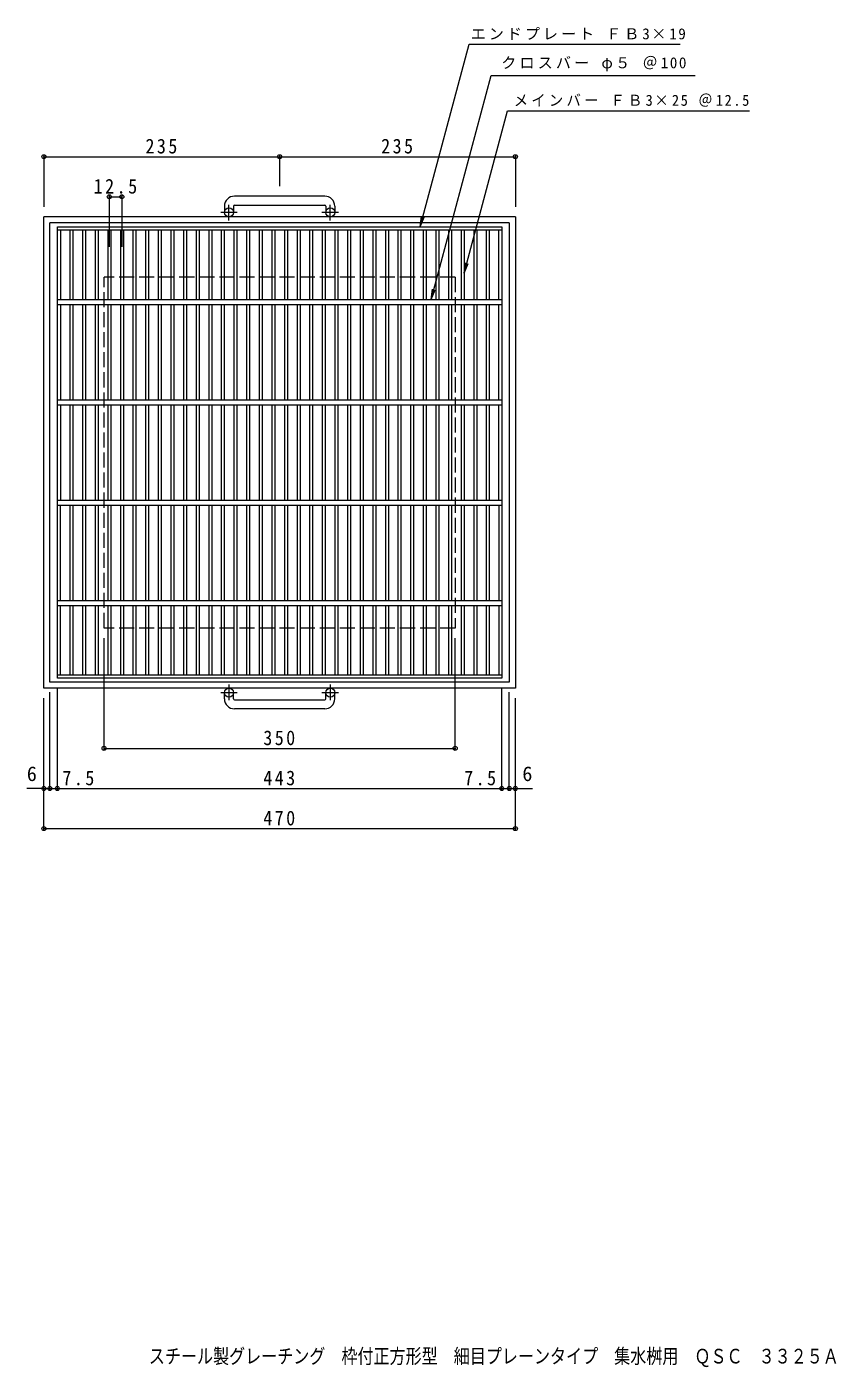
# Model space of a CAD drawing. Units: millimetres at full size, sheet at 1:5. Extents: x -592 to 910, y -685 to 652.
# Drawn here: x -592 to 215, y -685 to 652 of the extents above; entities that cross this region are included whole.
import ezdxf
from ezdxf.enums import TextEntityAlignment as Align

# ---------------------------------------------------------------- set-up
doc = ezdxf.new("R2010")
doc.units = ezdxf.units.MM
doc.header["$LTSCALE"] = 5
doc.header["$PDMODE"] = 32
doc.header["$PDSIZE"] = 4
doc.linetypes.add('CHAIN1', pattern=[8, 5, -1, 1, -1])
doc.linetypes.add('DASHED3', pattern=[4, 3, -1])
for name, color, linetype, lineweight in [('E-1', 2, 'Continuous', 9), ('E-2', 3, 'Continuous', 9), ('E-4', 7, 'Continuous', 9), ('E-5', 7, 'Continuous', 9)]:
    doc.layers.add(name, color=color, linetype=linetype, lineweight=lineweight)
doc.layers.add('F-5_F-5ﾚｲﾔ', color=2, linetype='Continuous')
doc.styles.add('ＭＳ ゴシック', font='')
doc.styles.get('ＭＳ ゴシック').set_extended_font_data('MS Gothic')

msp = doc.modelspace()

# ---------------------------------------------------------------- linework, layer by layer
at = {"layer": 'E-1'}
for p, q in [((-295.139, 482.71), (-385.139, 482.71)), ((-395.139, 472.71), (-395.139, 466.611)), ((-386.14, 472.71), (-386.14, 466.611)), ((-385.139, 473.71), (-295.139, 473.71)), ((-294.14, 472.71), (-294.14, 466.611)), ((-285.139, 472.71), (-285.139, 466.611)), ((-105.139, 462.11), (-575.139, 462.11)), ((-575.139, -7.89), (-575.139, 462.11)), ((-111.139, 456.11), (-569.139, 456.11)), ((-569.139, -1.89), (-569.139, 456.11)), ((-111.139, 456.11), (-111.139, -1.89)), ((-105.139, 462.11), (-105.139, -7.89)), ((-105.139, -7.89), (-575.139, -7.89)), ((-111.139, -1.89), (-569.139, -1.89)), ((-395.139, -18.491), (-395.139, -12.391)), ((-386.14, -18.491), (-386.14, -12.391)), ((-294.14, -18.491), (-294.14, -12.391)), ((-285.139, -18.491), (-285.139, -12.391)), ((-385.139, -19.491), (-295.139, -19.491)), ((-295.139, -28.49), (-385.139, -28.49))]:
    msp.add_line(p, q, dxfattribs=at)
at = {"layer": 'E-1', "linetype": 'CHAIN1'}
for p, q in [((-390.64, 458.503), (-390.64, 474.101)), ((-289.639, 458.503), (-289.639, 474.101)), ((-382.477, 466.611), (-398.884, 466.611)), ((-281.477, 466.611), (-297.884, 466.611)), ((-382.477, -12.391), (-398.884, -12.391)), ((-390.64, -4.283), (-390.64, -19.88)), ((-281.477, -12.391), (-297.884, -12.391)), ((-289.639, -4.283), (-289.639, -19.88))]:
    msp.add_line(p, q, dxfattribs=at)
at = {"layer": 'E-1', "linetype": 'DASHED3'}
for p, q in [((-165.139, 402.111), (-515.139, 402.111)), ((-515.139, 52.11), (-515.139, 402.111)), ((-165.139, 402.111), (-165.139, 52.11)), ((-165.139, 52.11), (-515.139, 52.11))]:
    msp.add_line(p, q, dxfattribs=at)
at = {"layer": 'E-1'}
for centre in [(-390.64, 466.611), (-289.64, 466.611), (-390.64, -12.391), (-289.64, -12.391)]:
    msp.add_circle(centre, 4.5, dxfattribs=at)
for centre, radius, start, end in [((-385.139, 472.71), 10, 90, 180), ((-295.139, 472.71), 10, 0, 90), ((-385.139, 472.71), 1, 90, 180), ((-295.139, 472.71), 1, 0, 90), ((-385.139, -18.491), 10, 180, 270), ((-385.139, -18.491), 1, 180, 270), ((-295.139, -18.491), 10, 270, 0), ((-295.139, -18.491), 1, 270, 0)]:
    msp.add_arc(centre, radius, start, end, dxfattribs=at)
at = {"layer": 'E-2'}
for p, q in [((-561.639, 2.11), (-561.639, 452.11)), ((-561.639, 452.11), (-118.639, 452.11)), ((-561.639, 449.11), (-118.639, 449.11)), ((-558.639, 449.109), (-558.639, 379.61)), ((-549.209, 449.109), (-549.209, 379.61)), ((-546.209, 449.109), (-546.209, 379.61)), ((-536.629, 449.109), (-536.629, 379.61)), ((-533.629, 449.109), (-533.629, 379.61)), ((-524.049, 449.109), (-524.049, 379.61)), ((-521.049, 449.109), (-521.049, 379.61)), ((-511.469, 449.109), (-511.469, 379.61)), ((-508.469, 449.109), (-508.469, 379.61)), ((-498.889, 449.109), (-498.889, 379.61)), ((-495.889, 449.109), (-495.889, 379.61)), ((-486.309, 449.109), (-486.309, 379.61)), ((-483.309, 449.109), (-483.309, 379.61)), ((-473.729, 449.109), (-473.729, 379.61)), ((-470.729, 449.109), (-470.729, 379.61)), ((-461.149, 449.109), (-461.149, 379.61)), ((-458.149, 449.109), (-458.149, 379.61)), ((-448.569, 449.109), (-448.569, 379.61)), ((-445.569, 449.109), (-445.569, 379.61)), ((-435.989, 449.109), (-435.989, 379.61)), ((-432.989, 449.109), (-432.989, 379.61)), ((-423.409, 449.109), (-423.409, 379.61)), ((-420.409, 449.109), (-420.409, 379.61)), ((-410.829, 449.109), (-410.829, 379.61)), ((-407.829, 449.109), (-407.829, 379.61)), ((-398.249, 449.109), (-398.249, 379.61)), ((-395.249, 449.109), (-395.249, 379.61)), ((-385.669, 449.109), (-385.669, 379.61)), ((-382.669, 449.109), (-382.669, 379.61)), ((-373.089, 449.109), (-373.089, 379.61)), ((-370.089, 449.109), (-370.089, 379.61)), ((-360.509, 449.109), (-360.509, 379.61)), ((-357.509, 449.109), (-357.509, 379.61)), ((-347.929, 449.109), (-347.929, 379.61)), ((-344.929, 449.109), (-344.929, 379.61)), ((-335.349, 449.109), (-335.349, 379.61)), ((-332.349, 449.109), (-332.349, 379.61)), ((-322.769, 449.109), (-322.769, 379.61)), ((-319.769, 449.109), (-319.769, 379.61)), ((-310.189, 449.109), (-310.189, 379.61)), ((-307.189, 449.109), (-307.189, 379.61)), ((-297.609, 449.109), (-297.609, 379.61)), ((-294.609, 449.109), (-294.609, 379.61)), ((-285.029, 449.109), (-285.029, 379.61)), ((-282.029, 449.109), (-282.029, 379.61)), ((-272.449, 449.109), (-272.449, 379.61)), ((-269.449, 449.109), (-269.449, 379.61)), ((-259.869, 449.109), (-259.869, 379.61)), ((-256.869, 449.109), (-256.869, 379.61)), ((-247.289, 449.109), (-247.289, 379.61)), ((-244.289, 449.109), (-244.289, 379.61)), ((-234.709, 449.109), (-234.709, 379.61)), ((-231.709, 449.109), (-231.709, 379.61)), ((-222.129, 449.109), (-222.129, 379.61)), ((-219.129, 449.109), (-219.129, 379.61)), ((-209.549, 449.109), (-209.549, 379.61)), ((-206.549, 449.109), (-206.549, 379.61)), ((-196.969, 449.109), (-196.969, 379.61)), ((-193.969, 449.109), (-193.969, 379.61)), ((-184.389, 449.109), (-184.389, 379.61)), ((-181.389, 449.109), (-181.389, 379.61)), ((-171.809, 449.109), (-171.809, 379.61)), ((-168.809, 449.109), (-168.809, 379.61)), ((-159.229, 449.109), (-159.229, 379.61)), ((-156.229, 449.109), (-156.229, 379.61)), ((-146.649, 449.109), (-146.649, 379.61)), ((-143.649, 449.109), (-143.649, 379.61)), ((-134.069, 449.109), (-134.069, 379.61)), ((-131.069, 449.109), (-131.069, 379.61)), ((-121.638, 379.61), (-121.638, 449.109)), ((-118.639, 452.11), (-118.639, 2.11)), ((-561.639, 379.61), (-118.639, 379.61)), ((-561.639, 374.61), (-118.639, 374.61)), ((-558.639, 374.61), (-558.639, 279.611)), ((-549.209, 374.61), (-549.209, 279.61)), ((-546.209, 374.61), (-546.209, 279.61)), ((-536.629, 374.61), (-536.629, 279.61)), ((-533.629, 374.61), (-533.629, 279.61)), ((-524.049, 374.61), (-524.049, 279.61)), ((-521.049, 374.61), (-521.049, 279.61)), ((-511.469, 374.61), (-511.469, 279.61)), ((-508.469, 374.61), (-508.469, 279.61)), ((-498.889, 374.61), (-498.889, 279.61)), ((-495.889, 374.61), (-495.889, 279.61)), ((-486.309, 374.61), (-486.309, 279.61)), ((-483.309, 374.61), (-483.309, 279.61)), ((-473.729, 374.61), (-473.729, 279.61)), ((-470.729, 374.61), (-470.729, 279.61)), ((-461.149, 374.61), (-461.149, 279.61)), ((-458.149, 374.61), (-458.149, 279.61)), ((-448.569, 374.61), (-448.569, 279.61)), ((-445.569, 374.61), (-445.569, 279.61)), ((-435.989, 374.61), (-435.989, 279.61)), ((-432.989, 374.61), (-432.989, 279.61)), ((-423.409, 374.61), (-423.409, 279.61)), ((-420.409, 374.61), (-420.409, 279.61)), ((-410.829, 374.61), (-410.829, 279.61)), ((-407.829, 374.61), (-407.829, 279.61)), ((-398.249, 374.61), (-398.249, 279.61)), ((-395.249, 374.61), (-395.249, 279.61)), ((-385.669, 374.61), (-385.669, 279.61)), ((-382.669, 374.61), (-382.669, 279.61)), ((-373.089, 374.61), (-373.089, 279.61)), ((-370.089, 374.61), (-370.089, 279.61)), ((-360.509, 374.61), (-360.509, 279.61)), ((-357.509, 374.61), (-357.509, 279.61)), ((-347.929, 374.61), (-347.929, 279.61)), ((-344.929, 374.61), (-344.929, 279.61)), ((-335.349, 374.61), (-335.349, 279.61)), ((-332.349, 374.61), (-332.349, 279.61)), ((-322.769, 374.61), (-322.769, 279.61)), ((-319.769, 374.61), (-319.769, 279.61)), ((-310.189, 374.61), (-310.189, 279.61)), ((-307.189, 374.61), (-307.189, 279.61)), ((-297.609, 374.61), (-297.609, 279.61)), ((-294.609, 374.61), (-294.609, 279.61)), ((-285.029, 374.61), (-285.029, 279.61)), ((-282.029, 374.61), (-282.029, 279.61)), ((-272.449, 374.61), (-272.449, 279.61)), ((-269.449, 374.61), (-269.449, 279.61)), ((-259.869, 374.61), (-259.869, 279.61)), ((-256.869, 374.61), (-256.869, 279.61)), ((-247.289, 374.61), (-247.289, 279.61)), ((-244.289, 374.61), (-244.289, 279.61)), ((-234.709, 374.61), (-234.709, 279.61)), ((-231.709, 374.61), (-231.709, 279.61)), ((-222.129, 374.61), (-222.129, 279.61)), ((-219.129, 374.61), (-219.129, 279.61)), ((-209.549, 374.61), (-209.549, 279.61)), ((-206.549, 374.61), (-206.549, 279.61)), ((-196.969, 374.61), (-196.969, 279.61)), ((-193.969, 374.61), (-193.969, 279.61)), ((-184.389, 374.61), (-184.389, 279.61)), ((-181.389, 374.61), (-181.389, 279.61)), ((-171.809, 374.61), (-171.809, 279.61)), ((-168.809, 374.61), (-168.809, 279.61)), ((-159.229, 374.61), (-159.229, 279.61)), ((-156.229, 374.61), (-156.229, 279.61)), ((-146.649, 374.61), (-146.649, 279.61)), ((-143.649, 374.61), (-143.649, 279.61)), ((-134.069, 374.61), (-134.069, 279.61)), ((-131.069, 374.61), (-131.069, 279.61)), ((-121.638, 279.611), (-121.638, 374.61)), ((-561.639, 279.61), (-118.639, 279.61)), ((-561.639, 274.61), (-118.639, 274.61)), ((-558.639, 274.61), (-558.639, 179.61)), ((-549.209, 274.61), (-549.209, 179.609)), ((-546.209, 274.61), (-546.209, 179.609)), ((-536.629, 274.61), (-536.629, 179.609)), ((-533.629, 274.61), (-533.629, 179.609)), ((-524.049, 274.61), (-524.049, 179.609)), ((-521.049, 274.61), (-521.049, 179.609)), ((-511.469, 274.61), (-511.469, 179.609)), ((-508.469, 274.61), (-508.469, 179.609)), ((-498.889, 274.61), (-498.889, 179.609)), ((-495.889, 274.61), (-495.889, 179.609)), ((-486.309, 274.61), (-486.309, 179.609)), ((-483.309, 274.61), (-483.309, 179.609)), ((-473.729, 274.61), (-473.729, 179.609)), ((-470.729, 274.61), (-470.729, 179.609)), ((-461.149, 274.61), (-461.149, 179.609)), ((-458.149, 274.61), (-458.149, 179.609)), ((-448.569, 274.61), (-448.569, 179.609)), ((-445.569, 274.61), (-445.569, 179.609)), ((-435.989, 274.61), (-435.989, 179.609)), ((-432.989, 274.61), (-432.989, 179.609)), ((-423.409, 274.61), (-423.409, 179.609)), ((-420.409, 274.61), (-420.409, 179.609)), ((-410.829, 274.61), (-410.829, 179.609)), ((-407.829, 274.61), (-407.829, 179.609)), ((-398.249, 274.61), (-398.249, 179.609)), ((-395.249, 274.61), (-395.249, 179.609)), ((-385.669, 274.61), (-385.669, 179.609)), ((-382.669, 274.61), (-382.669, 179.609)), ((-373.089, 274.61), (-373.089, 179.609)), ((-370.089, 274.61), (-370.089, 179.609)), ((-360.509, 274.61), (-360.509, 179.609)), ((-357.509, 274.61), (-357.509, 179.609)), ((-347.929, 274.61), (-347.929, 179.609)), ((-344.929, 274.61), (-344.929, 179.609)), ((-335.349, 274.61), (-335.349, 179.609)), ((-332.349, 274.61), (-332.349, 179.609)), ((-322.769, 274.61), (-322.769, 179.609)), ((-319.769, 274.61), (-319.769, 179.609)), ((-310.189, 274.61), (-310.189, 179.609)), ((-307.189, 274.61), (-307.189, 179.609)), ((-297.609, 274.61), (-297.609, 179.609)), ((-294.609, 274.61), (-294.609, 179.609)), ((-285.029, 274.61), (-285.029, 179.609)), ((-282.029, 274.61), (-282.029, 179.609)), ((-272.449, 274.61), (-272.449, 179.609)), ((-269.449, 274.61), (-269.449, 179.609)), ((-259.869, 274.61), (-259.869, 179.609)), ((-256.869, 274.61), (-256.869, 179.609)), ((-247.289, 274.61), (-247.289, 179.609)), ((-244.289, 274.61), (-244.289, 179.609)), ((-234.709, 274.61), (-234.709, 179.609)), ((-231.709, 274.61), (-231.709, 179.609)), ((-222.129, 274.61), (-222.129, 179.609)), ((-219.129, 274.61), (-219.129, 179.609)), ((-209.549, 274.61), (-209.549, 179.609)), ((-206.549, 274.61), (-206.549, 179.609)), ((-196.969, 274.61), (-196.969, 179.609)), ((-193.969, 274.61), (-193.969, 179.609)), ((-184.389, 274.61), (-184.389, 179.609)), ((-181.389, 274.61), (-181.389, 179.609)), ((-171.809, 274.61), (-171.809, 179.609)), ((-168.809, 274.61), (-168.809, 179.609)), ((-159.229, 274.61), (-159.229, 179.609)), ((-156.229, 274.61), (-156.229, 179.609)), ((-146.649, 274.61), (-146.649, 179.609)), ((-143.649, 274.61), (-143.649, 179.609)), ((-134.069, 274.61), (-134.069, 179.609)), ((-131.069, 274.61), (-131.069, 179.609)), ((-121.638, 179.61), (-121.638, 274.61)), ((-561.639, 179.61), (-118.639, 179.61)), ((-561.639, 174.611), (-118.639, 174.611)), ((-558.639, 79.61), (-558.639, 174.611)), ((-549.209, 174.61), (-549.209, 79.609)), ((-546.209, 174.61), (-546.209, 79.609)), ((-536.629, 174.61), (-536.629, 79.609)), ((-533.629, 174.61), (-533.629, 79.609)), ((-524.049, 174.61), (-524.049, 79.609)), ((-521.049, 174.61), (-521.049, 79.609)), ((-511.469, 174.61), (-511.469, 79.609)), ((-508.469, 174.61), (-508.469, 79.609)), ((-498.889, 174.61), (-498.889, 79.609)), ((-495.889, 174.61), (-495.889, 79.609)), ((-486.309, 174.61), (-486.309, 79.609)), ((-483.309, 174.61), (-483.309, 79.609)), ((-473.729, 174.61), (-473.729, 79.609)), ((-470.729, 174.61), (-470.729, 79.609)), ((-461.149, 174.61), (-461.149, 79.609)), ((-458.149, 174.61), (-458.149, 79.609)), ((-448.569, 174.61), (-448.569, 79.609)), ((-445.569, 174.61), (-445.569, 79.609)), ((-435.989, 174.61), (-435.989, 79.609)), ((-432.989, 174.61), (-432.989, 79.609)), ((-423.409, 174.61), (-423.409, 79.609)), ((-420.409, 174.61), (-420.409, 79.609)), ((-410.829, 174.61), (-410.829, 79.609)), ((-407.829, 174.61), (-407.829, 79.609)), ((-398.249, 174.61), (-398.249, 79.609)), ((-395.249, 174.61), (-395.249, 79.609)), ((-385.669, 174.61), (-385.669, 79.609)), ((-382.669, 174.61), (-382.669, 79.609)), ((-373.089, 174.61), (-373.089, 79.609)), ((-370.089, 174.61), (-370.089, 79.609)), ((-360.509, 174.61), (-360.509, 79.609)), ((-357.509, 174.61), (-357.509, 79.609)), ((-347.929, 174.61), (-347.929, 79.609)), ((-344.929, 174.61), (-344.929, 79.609)), ((-335.349, 174.61), (-335.349, 79.609)), ((-332.349, 174.61), (-332.349, 79.609)), ((-322.769, 174.61), (-322.769, 79.609)), ((-319.769, 174.61), (-319.769, 79.609)), ((-310.189, 174.61), (-310.189, 79.609)), ((-307.189, 174.61), (-307.189, 79.609)), ((-297.609, 174.61), (-297.609, 79.609)), ((-294.609, 174.61), (-294.609, 79.609)), ((-285.029, 174.61), (-285.029, 79.609)), ((-282.029, 174.61), (-282.029, 79.609)), ((-272.449, 174.61), (-272.449, 79.609)), ((-269.449, 174.61), (-269.449, 79.609)), ((-259.869, 174.61), (-259.869, 79.609)), ((-256.869, 174.61), (-256.869, 79.609)), ((-247.289, 174.61), (-247.289, 79.609)), ((-244.289, 174.61), (-244.289, 79.609)), ((-234.709, 174.61), (-234.709, 79.609)), ((-231.709, 174.61), (-231.709, 79.609)), ((-222.129, 174.61), (-222.129, 79.609)), ((-219.129, 174.61), (-219.129, 79.609)), ((-209.549, 174.61), (-209.549, 79.609)), ((-206.549, 174.61), (-206.549, 79.609)), ((-196.969, 174.61), (-196.969, 79.609)), ((-193.969, 174.61), (-193.969, 79.609)), ((-184.389, 174.61), (-184.389, 79.609)), ((-181.389, 174.61), (-181.389, 79.609)), ((-171.809, 174.61), (-171.809, 79.609)), ((-168.809, 174.61), (-168.809, 79.609)), ((-159.229, 174.61), (-159.229, 79.609)), ((-156.229, 174.61), (-156.229, 79.609)), ((-146.649, 174.61), (-146.649, 79.609)), ((-143.649, 174.61), (-143.649, 79.609)), ((-134.069, 174.61), (-134.069, 79.609)), ((-131.069, 174.61), (-131.069, 79.609)), ((-121.638, 174.611), (-121.638, 79.61)), ((-561.639, 79.61), (-118.639, 79.61)), ((-561.639, 74.61), (-118.639, 74.61)), ((-558.639, 5.11), (-558.639, 74.61)), ((-549.209, 74.609), (-549.209, 5.11)), ((-546.209, 74.609), (-546.209, 5.11)), ((-536.629, 74.609), (-536.629, 5.11)), ((-533.629, 74.609), (-533.629, 5.11)), ((-524.049, 74.609), (-524.049, 5.11)), ((-521.049, 74.609), (-521.049, 5.11)), ((-511.469, 74.609), (-511.469, 5.11)), ((-508.469, 74.609), (-508.469, 5.11)), ((-498.889, 74.609), (-498.889, 5.11)), ((-495.889, 74.609), (-495.889, 5.11)), ((-486.309, 74.609), (-486.309, 5.11)), ((-483.309, 74.609), (-483.309, 5.11)), ((-473.729, 74.609), (-473.729, 5.11)), ((-470.729, 74.609), (-470.729, 5.11)), ((-461.149, 74.609), (-461.149, 5.11)), ((-458.149, 74.609), (-458.149, 5.11)), ((-448.569, 74.609), (-448.569, 5.11)), ((-445.569, 74.609), (-445.569, 5.11)), ((-435.989, 74.609), (-435.989, 5.11)), ((-432.989, 74.609), (-432.989, 5.11)), ((-423.409, 74.609), (-423.409, 5.11)), ((-420.409, 74.609), (-420.409, 5.11)), ((-410.829, 74.609), (-410.829, 5.11)), ((-407.829, 74.609), (-407.829, 5.11)), ((-398.249, 74.609), (-398.249, 5.11)), ((-395.249, 74.609), (-395.249, 5.11)), ((-385.669, 74.609), (-385.669, 5.11)), ((-382.669, 74.609), (-382.669, 5.11)), ((-373.089, 74.609), (-373.089, 5.11)), ((-370.089, 74.609), (-370.089, 5.11)), ((-360.509, 74.609), (-360.509, 5.11)), ((-357.509, 74.609), (-357.509, 5.11)), ((-347.929, 74.609), (-347.929, 5.11)), ((-344.929, 74.609), (-344.929, 5.11)), ((-335.349, 74.609), (-335.349, 5.11)), ((-332.349, 74.609), (-332.349, 5.11)), ((-322.769, 74.609), (-322.769, 5.11)), ((-319.769, 74.609), (-319.769, 5.11)), ((-310.189, 74.609), (-310.189, 5.11)), ((-307.189, 74.609), (-307.189, 5.11)), ((-297.609, 74.609), (-297.609, 5.11)), ((-294.609, 74.609), (-294.609, 5.11)), ((-285.029, 74.609), (-285.029, 5.11)), ((-282.029, 74.609), (-282.029, 5.11)), ((-272.449, 74.609), (-272.449, 5.11)), ((-269.449, 74.609), (-269.449, 5.11)), ((-259.869, 74.609), (-259.869, 5.11)), ((-256.869, 74.609), (-256.869, 5.11)), ((-247.289, 74.609), (-247.289, 5.11)), ((-244.289, 74.609), (-244.289, 5.11)), ((-234.709, 74.609), (-234.709, 5.11)), ((-231.709, 74.609), (-231.709, 5.11)), ((-222.129, 74.609), (-222.129, 5.11)), ((-219.129, 74.609), (-219.129, 5.11)), ((-209.549, 74.609), (-209.549, 5.11)), ((-206.549, 74.609), (-206.549, 5.11)), ((-196.969, 74.609), (-196.969, 5.11)), ((-193.969, 74.609), (-193.969, 5.11)), ((-184.389, 74.609), (-184.389, 5.11)), ((-181.389, 74.609), (-181.389, 5.11)), ((-171.809, 74.609), (-171.809, 5.11)), ((-168.809, 74.609), (-168.809, 5.11)), ((-159.229, 74.609), (-159.229, 5.11)), ((-156.229, 74.609), (-156.229, 5.11)), ((-146.649, 74.609), (-146.649, 5.11)), ((-143.649, 74.609), (-143.649, 5.11)), ((-134.069, 74.609), (-134.069, 5.11)), ((-131.069, 74.609), (-131.069, 5.11)), ((-121.638, 74.61), (-121.638, 5.11)), ((-118.639, 5.11), (-561.639, 5.11)), ((-118.639, 2.11), (-561.639, 2.11))]:
    msp.add_line(p, q, dxfattribs=at)
at = {"layer": 'E-4'}
for p, q in [((-575.139, 523.61), (-575.139, 472.11)), ((-575.139, 522.11), (-340.139, 522.11)), ((-340.139, 523.61), (-340.139, 492.71)), ((-340.139, 522.11), (-105.139, 522.11)), ((-105.139, 523.61), (-105.139, 472.11)), ((-509.929, 483.61), (-509.929, 432.11)), ((-509.929, 482.11), (-497.429, 482.11)), ((-497.429, 483.61), (-497.429, 432.11)), ((-515.139, -69.39), (-515.139, 42.11)), ((-165.139, -69.39), (-165.139, 42.11)), ((-569.139, -109.39), (-569.139, -11.89)), ((-561.639, -109.39), (-561.639, -7.89)), ((-118.639, -109.39), (-118.639, -7.89)), ((-111.139, -109.39), (-111.139, -11.89)), ((-575.139, -149.39), (-575.139, -17.89)), ((-105.139, -149.39), (-105.139, -17.89)), ((-515.139, -67.89), (-165.139, -67.89)), ((-575.139, -107.89), (-592.139, -107.89)), ((-575.139, -107.89), (-569.139, -107.89)), ((-569.139, -107.89), (-561.639, -107.89)), ((-561.639, -107.89), (-118.639, -107.89)), ((-118.639, -107.89), (-111.139, -107.89)), ((-111.139, -107.89), (-105.139, -107.89)), ((-105.139, -107.89), (-88.139, -107.89)), ((-575.139, -147.89), (-105.139, -147.89))]:
    msp.add_line(p, q, dxfattribs=at)
for p in [(-575.139, 522.11), (-340.139, 522.11), (-105.139, 522.11), (-509.929, 482.11), (-497.429, 482.11), (-515.139, -67.89), (-165.139, -67.89), (-575.139, -107.89), (-569.139, -107.89), (-561.639, -107.89), (-118.639, -107.89), (-111.139, -107.89), (-105.139, -107.89), (-575.139, -147.89), (-105.139, -147.89)]:
    msp.add_point(p, dxfattribs=at)
at = {"layer": 'E-5'}
for p, q in [((-200.04, 452.11), (-151.212, 634.339)), ((-151.212, 634.339), (59.127, 634.339)), ((-188.979, 379.61), (-129.099, 603.088)), ((-129.099, 603.088), (74.237, 603.088)), ((-156.229, 405.955), (-112.898, 567.672)), ((-112.898, 567.672), (128.264, 567.672)), ((-200.04, 452.11), (-198.68, 462.437)), ((-200.04, 452.11), (-196.054, 461.734)), ((-156.23, 405.955), (-154.87, 416.283)), ((-156.23, 405.955), (-152.243, 415.579)), ((-188.979, 379.61), (-187.62, 389.938)), ((-188.979, 379.61), (-184.993, 389.234))]:
    msp.add_line(p, q, dxfattribs=at)

# ---------------------------------------------------------------- texts
at = {"layer": 'E-4', "color": 2, "style": 'ＭＳ ゴシック'}
for p in [(-592.139, -104.89), (-98.139, -104.89)]:
    msp.add_text('6', height=14.66, dxfattribs=at).set_placement(p, align=Align.BOTTOM_LEFT)
at = {"layer": 'E-4', "color": 2, "char_height": 14.66, "attachment_point": 7, "style": 'ＭＳ ゴシック'}
for s, insert in [('\\T1.27;\\W0.9;235', (-473.889, 525.11)), ('\\T1.27;\\W0.9;235', (-238.889, 525.11)), ('\\T1.28;\\W0.9;12.5', (-525.554, 485.11)), ('\\T1.27;\\W0.9;350', (-356.389, -64.89)), ('\\T1.27;\\W0.9;7.5', (-556.639, -104.89)), ('\\T1.27;\\W0.9;443', (-356.389, -104.89)), ('\\T1.27;\\W0.9;7.5', (-156.139, -104.89)), ('\\T1.27;\\W0.9;470', (-356.389, -144.89))]:
    msp.add_mtext(s, dxfattribs=dict(at, insert=insert))
at = {"layer": 'E-5', "char_height": 11, "attachment_point": 7, "style": 'ＭＳ ゴシック'}
for s, insert in [('\\T1.2;エンドプレート\\~ＦＢ3×19', (-149.623, 638.505)), ('\\T1.21;クロスバー\\~φ５\\~＠100', (-119.148, 607.255)), ('\\T1.23;\\W0.95;メインバー\\~ＦＢ3×25\\~＠12.5', (-106.736, 571.838))]:
    msp.add_mtext(s, dxfattribs=dict(at, insert=insert))
at = {"layer": 'F-5_F-5ﾚｲﾔ', "style": 'ＭＳ ゴシック', "width": 0.8}
msp.add_text('スチール製グレーチング\u3000枠付正方形型\u3000細目プレーンタイプ\u3000集水桝用\u3000ＱＳＣ\u3000３３２５Ａ', height=14.66, dxfattribs=at).set_placement((-470.5, -685.652), align=Align.BOTTOM_LEFT)

doc.saveas('drawing.dxf')
